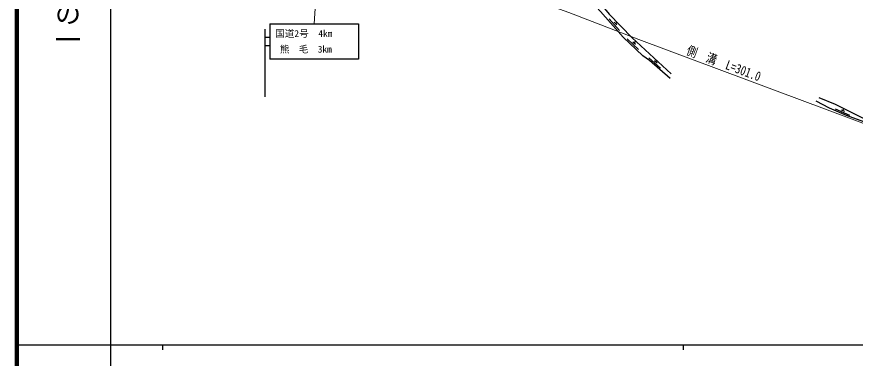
# Model space of a CAD drawing. Units: millimetres at full size, sheet at 1:1000; details may follow other scales. Extents: x 40000 to 680000, y 20000 to 380000.
# Drawn here: x 40000 to 201026, y 202409 to 267871 of the extents above; entities that cross this region are included whole.
import ezdxf
from ezdxf.enums import TextEntityAlignment as Align

# ---------------------------------------------------------------- set-up
doc = ezdxf.new("R2010")
doc.units = ezdxf.units.MM
doc.header["$LTSCALE"] = 1000
for name, color, linetype, lineweight in [('M-BGD', 7, 'Continuous', 25), ('M-STR-HTXT', 7, 'Continuous', 13), ('M-STR-STRC', 7, 'Continuous', 25), ('M-TTL', 2, 'Continuous', 140), ('M-TTL-BAND', 7, 'Continuous', 25)]:
    doc.layers.add(name, color=color, linetype=linetype, lineweight=lineweight)
doc.styles.add('@ＭＳ ゴシック', font='')
doc.styles.add('ＭＳ ゴシック', font='')
doc.styles.get('@ＭＳ ゴシック').set_extended_font_data('@MS Gothic')
doc.styles.get('ＭＳ ゴシック').set_extended_font_data('MS Gothic')

msp = doc.modelspace()

# ---------------------------------------------------------------- linework, layer by layer
at = {"layer": 'M-BGD'}
for p, q in [((153758, 267486), (155751, 265244)), ((154746, 266826), (155211, 266302)), ((154979, 266564), (155286, 266837)), ((157255, 263649), (159432, 261584)), ((158296, 263075), (158804, 262593)), ((158550, 262834), (158890, 263192)), ((161395, 260007), (163657, 258036)), ((162459, 259478), (162987, 259018)), ((162723, 259248), (162921, 259475)), ((197179, 250211), (199933, 249021)), ((198354, 250030), (198997, 249752)), ((198675, 249891), (198845, 250284))]:
    msp.add_line(p, q, dxfattribs=at)
for points in [[(165458, 256068), (161497, 259521), (160261, 260384), (156486, 263965), (152108, 268891), (149874, 271361), (149102, 272446)], [(150324, 272609), (153788, 268386), (158198, 263830), (165696, 256916)], [(234593, 259286), (229017, 256682), (225597, 255323), (223930, 254559), (220038, 252591), (219067, 252264), (212856, 249646), (206009, 246505), (199338, 248951), (196096, 250352), (193528, 251690)], [(194044, 252378), (197155, 251114), (204245, 247629), (204811, 247220), (205117, 246832)]]:
    msp.add_lwpolyline(points, dxfattribs=at)
at = {"layer": 'M-STR-HTXT'}
msp.add_line((100064, 316003), (97123, 266518), dxfattribs=at)
msp.add_lwpolyline([(69373, 293722), (70843, 293304), (84695, 289233), (98887, 284850), (110929, 280960), (120245, 277841), (134357, 272935), (146007, 268716), (159481, 263527), (237103, 234537), (253418, 229972), (277729, 224784), (294517, 222287), (321023, 220100), (346140, 219977), (362801, 220939), (368218, 221547)], dxfattribs=at)
at = {"layer": 'M-STR-STRC'}
for p, q in [((88623, 266518), (105623, 266518)), ((88623, 266518), (88623, 259768)), ((105623, 266518), (105623, 259768)), ((87623, 265518), (87623, 252518)), ((87623, 263935), (88623, 263935)), ((87623, 262352), (88623, 262352)), ((105623, 259768), (88623, 259768))]:
    msp.add_line(p, q, dxfattribs=at)
at = {"layer": 'M-TTL'}
msp.add_line((40000, 380000), (40000, 20000), dxfattribs=at)
at = {"layer": 'M-TTL-BAND'}
for p, q in [((58000, 370000), (58000, 20000)), ((40000, 205000), (579000, 205000)), ((68000, 205000), (68000, 204000)), ((168000, 205000), (168000, 204000))]:
    msp.add_line(p, q, dxfattribs=at)

# ---------------------------------------------------------------- texts
at = {"layer": 'M-STR-HTXT', "style": 'ＭＳ ゴシック', "width": 0.8}
msp.add_text('側\u3000溝\u3000L=301.0', height=1833, rotation=339.52, dxfattribs=at).set_placement((175269, 257576), align=Align.BOTTOM_CENTER)
at = {"layer": 'M-STR-STRC', "style": 'ＭＳ ゴシック'}
for s, p in [('国道2号\u30004km', (89623, 264658)), (' 熊  毛  3km', (89623, 261660))]:
    msp.add_text(s, height=1320, dxfattribs=at).set_placement(p, align=Align.MIDDLE_LEFT)
at = {"layer": 'M-TTL-BAND', "style": '@ＭＳ ゴシック'}
msp.add_text('縮尺千分の一', height=3666, rotation=270, dxfattribs=at).set_placement((49777, 261030), align=Align.MIDDLE_RIGHT)

doc.saveas('drawing.dxf')
